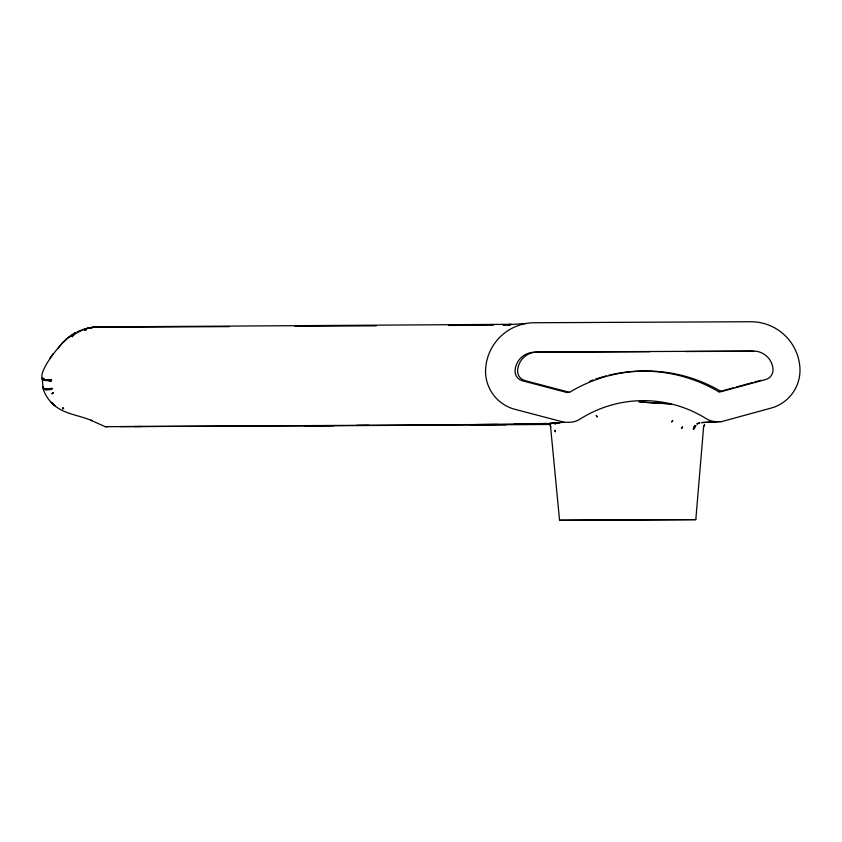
<?xml version="1.0" encoding="UTF-8"?>
<svg xmlns="http://www.w3.org/2000/svg" width="842" height="842" viewBox="0 0 842 842"><rect width="100%" height="100%" fill="white"/><g stroke="black" fill="none" stroke-linecap="round" stroke-linejoin="round"><path stroke-width="1.26" d="M42.647 378.142C41.984 380.016 48.204 379.774 49.846 380.289L49.815 380.973L51.436 381.089L51.551 379.637C23.208 388.004 65.244 335.611 71.496 336.274M550.784 427.02L550.542 426.357L559.551 520.251L560.751 520.261L695.808 519.619L703.544 427.683L703.459 428.378M49.846 380.289L51.467 380.437L49.815 380.973L48.236 380.816L48.278 380.11L46.773 380.637L46.815 379.9L45.447 380.437L45.489 379.679L42.689 379.721L42.311 378.732L43.016 388.173C44.9 395.161 49.257 401.255 54.909 405.718L51.183 402.297C61.613 414.085 78.411 414.769 92.01 420.653L90.831 420.221L105.208 426.683L141.519 426.505M72.444 336.821L73.78 334L75.391 332.853L73.675 335.316L73.201 334.821L74.464 333.327L67.718 337.853L62.308 342.841L57.824 348.62M703.849 426.315L704.712 424.442M703.775 426.505L704.344 425.105M43.195 388.678L42.963 387.741L44.3 389.436L47.594 389.814L52.099 389.225L51.93 388.383L46.099 388.846L43.395 388.151L44.3 389.436L44.984 388.709L45.205 389.667L46.099 388.846L46.321 389.793L48.825 388.804L49.015 389.72L50.352 388.646L50.531 389.52L51.93 388.383M694.429 427.852L693.966 429.062L693.05 428.988L694.176 428.525L693.545 427.757L694.839 427.105L694.176 426.61L694.945 425.578L695.776 425.705L694.429 427.852L693.545 427.757M42.1 379.226L42.258 378.311L44.142 378.468M50.004 358.06L53.235 353.556M69.254 336.789L75.254 332.8M72.054 335.863C78.969 331.285 86.758 327.401 95.199 327.075L90.304 327.717L96.356 326.949L511.315 324.317L503.158 325.044L526.282 323.454M698.586 423.431L696.787 423.926L699.681 422.989L697.839 423.326M695.776 425.705L694.176 426.61L695.039 426.726M77.043 331.937L83.484 329.327M631.405 371.638A147.708 147.666 86.1 0 1 718.784 391.804L733.614 387.752M736.087 387.078L752.159 382.689M754.632 382.015L760.81 380.331M721.32 391.625L765.82 379.479A9.83 9.83 0 0 0 773.04 369.28A19.661 19.661 86.1 0 0 753.337 351.051L537.122 352.051A19.661 19.661 86.1 0 0 517.598 370.459A9.83 9.83 0 0 0 524.903 380.595L569.508 392.33A147.708 147.666 86.1 0 1 721.32 391.625L718.784 391.804M721.647 421.589L771.04 408.107A39.321 39.311 86.1 0 0 799.9 367.291A49.152 49.141 86.1 0 0 750.664 321.739L534.438 322.739A49.152 49.141 86.1 0 0 485.634 368.743A39.321 39.311 86.1 0 0 514.862 409.296L564.393 422.316L569.392 422.295A19.661 19.65 86.1 0 0 579.875 419.211A118.217 118.185 86.1 0 1 706.133 418.621A19.661 19.65 86.1 0 0 716.647 421.621L721.647 421.589L701.26 422.61L716.647 421.621M91.546 327.58L85.295 328.843L88.526 328.254M84.368 329.012L89.42 328.096M91.094 327.759L92.21 327.58M92.031 327.643L90.304 327.717M552.784 423.337L556.541 423M549.026 423.673L514.041 424.284M569.508 392.33L566.971 392.509L522.366 380.773A9.83 9.83 0 0 1 515.051 370.627A19.661 19.661 86.1 0 1 534.575 352.23L649.898 351.693M547.879 423.452L475.94 424.568M564.393 422.316L549.468 423.337L554.699 423.305M95.567 327.285L92.441 327.433M105.208 426.683L107.86 426.662M559.551 520.251L695.808 519.619M552.636 423.442L553.341 423.431M117.406 327.117L131.636 326.938L96.356 326.949M493.528 325.17L448.618 325.433M507.747 325.075L510.336 325.065M356.798 425.336L497.443 424.421M470.394 424.957L506.221 424.736M550.868 424.463L304.699 425.894M295.016 326.275L376.353 325.843M129.563 327.117L229.213 326.622M685.283 351.535L750.801 351.23A19.661 19.661 86.1 0 1 754.064 351.482M134.194 426.536L369.059 425.273M333.737 425.747L120.374 426.589M638.752 401.939L671.2 403.939L640.362 402.044M43.447 386.983L42.784 387.267M549.91 425.178L550.594 426.526M589.632 381.31A147.708 147.666 86.1 0 1 593.178 379.974M595.568 379.132A147.708 147.666 86.1 0 1 606.482 375.848M608.934 375.237A147.708 147.666 86.1 0 1 630.153 371.743M62.929 407.823L62.676 408.917L63.687 408.517L62.929 407.823M682.588 426.978L682.031 428.483L681.336 428.031L682.588 426.978M672.684 420.579L671.748 421.842L672.684 420.579M555.657 423.705L554.92 423.789L555.657 423.705M53.004 392.582L51.741 393.814L53.214 393.361L53.004 392.582M86.21 329.78L84.632 329.938L86.21 329.78M597.125 416.832L596.294 415.59L597.125 416.832M557.972 423.031L559.109 422.947L557.972 423.031M555.278 431.693L554.962 430.451L555.278 431.693"/></g></svg>
